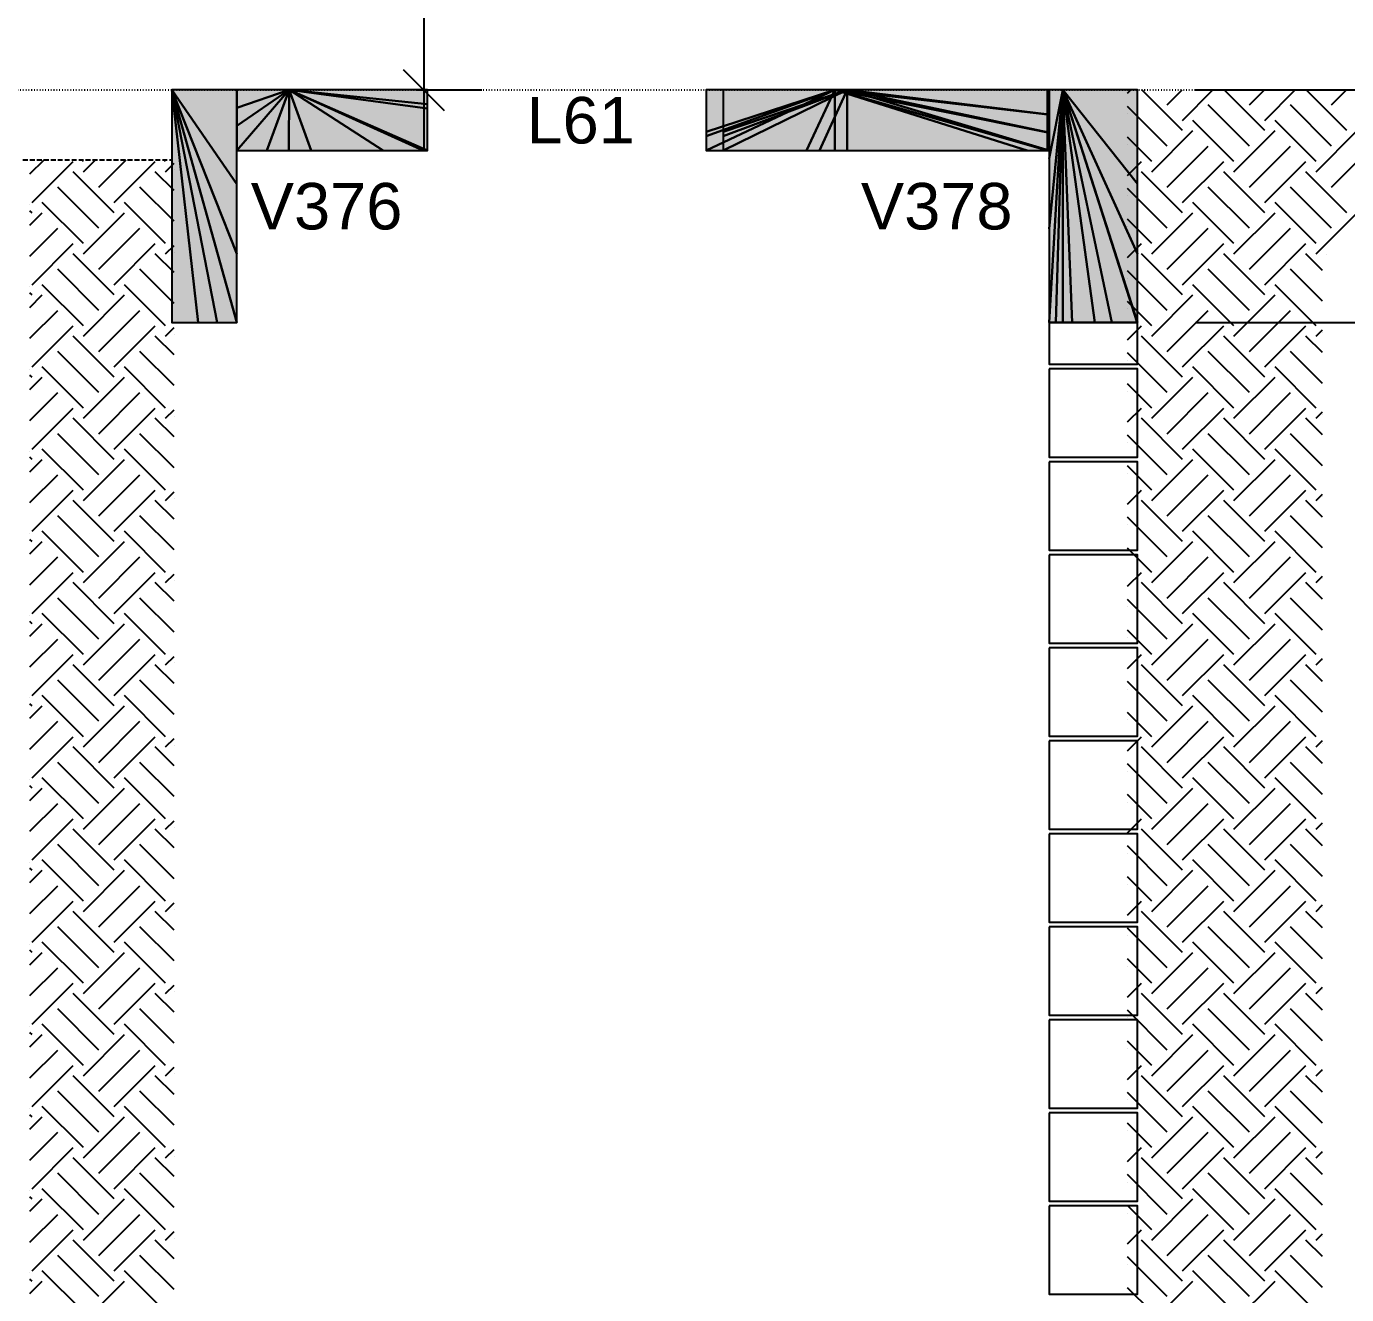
# Model space of a CAD drawing. Extents: x 37185 to 43130, y -8131 to -3926.
# Drawn here: x 42175.4 to 42364.7, y -5803.8 to -5621.9 of the extents above; entities that cross this region are included whole.
import ezdxf

# ---------------------------------------------------------------- set-up
doc = ezdxf.new("R2010")
doc.units = 0
doc.header["$MEASUREMENT"] = 0
doc.linetypes.add('ESTILO_TQS_0001', pattern=[1, 0.7, -0.3])
doc.linetypes.add('ESTILO_TQS_0002', pattern=[0.4, 0.1, -0.3])
for name, color, linetype in [('27', 252, 'CONTINUOUS'), ('47', 15, 'CONTINUOUS'), ('48', 4, 'CONTINUOUS'), ('52', 3, 'CONTINUOUS'), ('67', 7, 'CONTINUOUS'), ('68', 4, 'CONTINUOUS'), ('74', 2, 'CONTINUOUS'), ('75', 9, 'CONTINUOUS'), ('96', 252, 'CONTINUOUS')]:
    doc.layers.add(name, color=color, linetype=linetype)
doc.styles.add('TQS_ARIAL', font='arial.ttf')

msp = doc.modelspace()

# ---------------------------------------------------------------- linework, layer by layer
at = {"layer": '27', "linetype": 'Continuous'}
for points in [[(42322.03, -5664.37), (42322.03, -5670.37), (42334.69, -5670.37), (42334.69, -5664.37), (42322.03, -5664.37)], [(42322.03, -5671.03), (42322.03, -5683.7), (42334.69, -5683.7), (42334.69, -5671.03), (42322.03, -5671.03)], [(42322.03, -5684.37), (42322.03, -5697.03), (42334.69, -5697.03), (42334.69, -5684.37), (42322.03, -5684.37)], [(42322.03, -5697.7), (42322.03, -5710.37), (42334.69, -5710.37), (42334.69, -5697.7), (42322.03, -5697.7)], [(42322.03, -5711.03), (42322.03, -5723.7), (42334.69, -5723.7), (42334.69, -5711.03), (42322.03, -5711.03)], [(42322.03, -5724.37), (42322.03, -5737.03), (42334.69, -5737.03), (42334.69, -5724.37), (42322.03, -5724.37)], [(42322.03, -5737.7), (42322.03, -5750.37), (42334.69, -5750.37), (42334.69, -5737.7), (42322.03, -5737.7)], [(42322.03, -5751.03), (42322.03, -5763.7), (42334.69, -5763.7), (42334.69, -5751.03), (42322.03, -5751.03)], [(42322.03, -5764.37), (42322.03, -5777.03), (42334.69, -5777.03), (42334.69, -5764.37), (42322.03, -5764.37)], [(42322.03, -5777.7), (42322.03, -5790.37), (42334.69, -5790.37), (42334.69, -5777.7), (42322.03, -5777.7)], [(42322.03, -5791.03), (42322.03, -5803.7), (42334.69, -5803.7), (42334.69, -5791.03), (42322.03, -5791.03)]]:
    msp.add_lwpolyline(points, dxfattribs=at)
at = {"layer": '47', "linetype": 'Continuous'}
for p, q in [((42333.26, -5631.5), (42333.73, -5631.03)), ((42341.16, -5636.86), (42335.33, -5631.03)), ((42338.95, -5633.18), (42341.09, -5631.03)), ((42341.16, -5635.39), (42345.51, -5631.03)), ((42352.94, -5636.86), (42347.12, -5631.03)), ((42350.73, -5633.18), (42352.88, -5631.03)), ((42352.94, -5635.39), (42357.3, -5631.03)), ((42364.73, -5636.86), (42358.9, -5631.03)), ((42362.52, -5633.18), (42364.66, -5631.03)), ((42338.95, -5639.07), (42333.26, -5633.38)), ((42350.73, -5639.07), (42344.84, -5633.18)), ((42362.52, -5639.07), (42356.63, -5633.18)), ((42333.26, -5634.45), (42333.26, -5634.45)), ((42348.52, -5641.28), (42342.63, -5635.39)), ((42360.31, -5641.28), (42354.42, -5635.39)), ((42336.74, -5642.75), (42342.63, -5636.86)), ((42348.52, -5642.75), (42354.42, -5636.86)), ((42360.31, -5642.75), (42366.2, -5636.86)), ((42336.74, -5641.28), (42333.26, -5637.8)), ((42333.26, -5638.87), (42333.26, -5638.87)), ((42338.95, -5644.96), (42344.84, -5639.07)), ((42350.73, -5644.96), (42356.63, -5639.07)), ((42362.52, -5644.96), (42368.41, -5639.07)), ((42175.86, -5643.06), (42177.89, -5641.03)), ((42176.17, -5647.17), (42182.06, -5641.28)), ((42183.53, -5641.28), (42183.29, -5641.03)), ((42183.53, -5642.75), (42185.25, -5641.03)), ((42185.74, -5644.96), (42189.67, -5641.03)), ((42187.95, -5647.17), (42193.85, -5641.28)), ((42195.32, -5641.28), (42195.07, -5641.03)), ((42333.26, -5643.29), (42335.27, -5641.28)), ((42341.16, -5647.17), (42347.05, -5641.28)), ((42352.94, -5647.17), (42358.84, -5641.28)), ((42187.95, -5648.65), (42182.06, -5642.75)), ((42196.53, -5645.44), (42193.85, -5642.75)), ((42195.32, -5642.75), (42196.53, -5641.54)), ((42196.53, -5642.49), (42196.53, -5642.49)), ((42341.16, -5648.65), (42335.27, -5642.75)), ((42352.94, -5648.65), (42347.05, -5642.75)), ((42364.73, -5648.65), (42358.84, -5642.75)), ((42185.74, -5650.86), (42179.85, -5644.96)), ((42196.53, -5649.86), (42191.64, -5644.96)), ((42338.95, -5650.86), (42333.26, -5645.16)), ((42350.73, -5650.86), (42344.84, -5644.96)), ((42362.52, -5650.86), (42356.63, -5644.96)), ((42183.53, -5653.06), (42177.64, -5647.17)), ((42195.32, -5653.06), (42189.43, -5647.17)), ((42333.26, -5646.23), (42333.26, -5646.23)), ((42348.52, -5653.06), (42342.63, -5647.17)), ((42360.31, -5653.06), (42354.42, -5647.17)), ((42175.86, -5647.48), (42175.86, -5647.48)), ((42176.17, -5648.65), (42175.86, -5648.34)), ((42175.86, -5650.42), (42177.64, -5648.65)), ((42183.53, -5654.54), (42189.43, -5648.65)), ((42336.74, -5654.54), (42342.63, -5648.65)), ((42348.52, -5654.54), (42354.42, -5648.65)), ((42360.31, -5654.54), (42366.2, -5648.65)), ((42175.86, -5654.84), (42179.85, -5650.86)), ((42185.74, -5656.75), (42191.64, -5650.86)), ((42336.74, -5653.06), (42333.26, -5649.58)), ((42333.26, -5650.65), (42333.26, -5650.65)), ((42338.95, -5656.75), (42344.84, -5650.86)), ((42350.73, -5656.75), (42356.63, -5650.86)), ((42176.17, -5658.96), (42182.06, -5653.06)), ((42187.95, -5660.43), (42182.06, -5654.54)), ((42187.95, -5658.96), (42193.85, -5653.06)), ((42196.53, -5657.22), (42193.85, -5654.54)), ((42195.32, -5654.54), (42196.53, -5653.33)), ((42196.53, -5654.28), (42196.53, -5654.28)), ((42333.26, -5655.07), (42335.27, -5653.06)), ((42341.16, -5660.43), (42335.27, -5654.54)), ((42341.16, -5658.96), (42347.05, -5653.06)), ((42352.94, -5660.43), (42347.05, -5654.54)), ((42352.94, -5658.96), (42358.84, -5653.06)), ((42361.22, -5656.92), (42358.84, -5654.54)), ((42361.82, -5654.58), (42361.82, -5654.58)), ((42185.74, -5662.64), (42179.85, -5656.75)), ((42196.53, -5661.64), (42191.64, -5656.75)), ((42338.95, -5662.64), (42333.26, -5656.95)), ((42333.26, -5658.02), (42333.26, -5658.02)), ((42350.73, -5662.64), (42344.84, -5656.75)), ((42361.22, -5661.34), (42356.63, -5656.75)), ((42175.86, -5659.26), (42175.86, -5659.26)), ((42176.17, -5660.43), (42175.86, -5660.13)), ((42175.86, -5662.21), (42177.64, -5660.43)), ((42183.53, -5664.85), (42177.64, -5658.96)), ((42183.53, -5666.32), (42189.43, -5660.43)), ((42195.32, -5664.85), (42189.43, -5658.96)), ((42336.74, -5666.32), (42342.63, -5660.43)), ((42348.52, -5664.85), (42342.63, -5658.96)), ((42348.52, -5666.32), (42354.42, -5660.43)), ((42360.31, -5664.85), (42354.42, -5658.96)), ((42336.74, -5664.85), (42333.26, -5661.37)), ((42175.86, -5666.63), (42179.85, -5662.64)), ((42185.74, -5668.53), (42191.64, -5662.64)), ((42333.26, -5662.44), (42333.26, -5662.44)), ((42338.95, -5668.53), (42344.84, -5662.64)), ((42350.73, -5668.53), (42356.63, -5662.64)), ((42176.17, -5670.74), (42182.06, -5664.85)), ((42187.95, -5670.74), (42193.85, -5664.85)), ((42195.32, -5666.32), (42196.53, -5665.11)), ((42196.53, -5666.06), (42196.53, -5666.06)), ((42333.26, -5666.86), (42335.27, -5664.85)), ((42341.16, -5670.74), (42347.05, -5664.85)), ((42352.94, -5670.74), (42358.84, -5664.85)), ((42360.31, -5666.32), (42361.22, -5665.42)), ((42361.22, -5665.76), (42361.22, -5665.76)), ((42187.95, -5672.22), (42182.06, -5666.32)), ((42196.53, -5669.01), (42193.85, -5666.32)), ((42341.16, -5672.22), (42335.27, -5666.32)), ((42352.94, -5672.22), (42347.05, -5666.32)), ((42361.22, -5668.7), (42358.84, -5666.32)), ((42185.74, -5674.43), (42179.85, -5668.53)), ((42196.53, -5673.43), (42191.64, -5668.53)), ((42338.95, -5674.43), (42333.26, -5668.73)), ((42333.26, -5669.8), (42333.26, -5669.8)), ((42350.73, -5674.43), (42344.84, -5668.53)), ((42361.22, -5673.12), (42356.63, -5668.53)), ((42175.86, -5671.05), (42175.86, -5671.05)), ((42183.53, -5676.64), (42177.64, -5670.74)), ((42195.32, -5676.64), (42189.43, -5670.74)), ((42348.52, -5676.64), (42342.63, -5670.74)), ((42360.31, -5676.64), (42354.42, -5670.74)), ((42176.17, -5672.22), (42175.86, -5671.91)), ((42175.86, -5673.99), (42177.64, -5672.22)), ((42183.53, -5678.11), (42189.43, -5672.22)), ((42336.74, -5676.64), (42333.26, -5673.15)), ((42336.74, -5678.11), (42342.63, -5672.22)), ((42348.52, -5678.11), (42354.42, -5672.22)), ((42175.86, -5678.41), (42179.85, -5674.43)), ((42185.74, -5680.32), (42191.64, -5674.43)), ((42333.26, -5674.22), (42333.26, -5674.22)), ((42338.95, -5680.32), (42344.84, -5674.43)), ((42350.73, -5680.32), (42356.63, -5674.43)), ((42176.17, -5682.53), (42182.06, -5676.64)), ((42187.95, -5682.53), (42193.85, -5676.64)), ((42195.32, -5678.11), (42196.53, -5676.9)), ((42333.26, -5678.64), (42335.27, -5676.64)), ((42341.16, -5682.53), (42347.05, -5676.64)), ((42352.94, -5682.53), (42358.84, -5676.64)), ((42360.31, -5678.11), (42361.22, -5677.2)), ((42187.95, -5684), (42182.06, -5678.11)), ((42196.53, -5680.79), (42193.85, -5678.11)), ((42196.53, -5677.85), (42196.53, -5677.85)), ((42341.16, -5684), (42335.27, -5678.11)), ((42352.94, -5684), (42347.05, -5678.11)), ((42361.22, -5680.49), (42358.84, -5678.11)), ((42361.22, -5677.54), (42361.22, -5677.54)), ((42185.74, -5686.21), (42179.85, -5680.32)), ((42196.53, -5685.21), (42191.64, -5680.32)), ((42338.95, -5686.21), (42333.26, -5680.52)), ((42350.73, -5686.21), (42344.84, -5680.32)), ((42361.22, -5684.91), (42356.63, -5680.32)), ((42175.86, -5682.83), (42175.86, -5682.83)), ((42183.53, -5688.42), (42177.64, -5682.53)), ((42195.32, -5688.42), (42189.43, -5682.53)), ((42333.26, -5681.59), (42333.26, -5681.59)), ((42348.52, -5688.42), (42342.63, -5682.53)), ((42360.31, -5688.42), (42354.42, -5682.53)), ((42176.17, -5684), (42175.86, -5683.7)), ((42175.86, -5685.78), (42177.64, -5684)), ((42183.53, -5689.89), (42189.43, -5684)), ((42336.74, -5688.42), (42333.26, -5684.94)), ((42336.74, -5689.89), (42342.63, -5684)), ((42348.52, -5689.89), (42354.42, -5684)), ((42175.86, -5690.2), (42179.85, -5686.21)), ((42185.74, -5692.1), (42191.64, -5686.21)), ((42333.26, -5686.01), (42333.26, -5686.01)), ((42338.95, -5692.1), (42344.84, -5686.21)), ((42350.73, -5692.1), (42356.63, -5686.21)), ((42176.17, -5694.31), (42182.06, -5688.42)), ((42187.95, -5694.31), (42193.85, -5688.42)), ((42195.32, -5689.89), (42196.53, -5688.68)), ((42333.26, -5690.43), (42335.27, -5688.42)), ((42341.16, -5694.31), (42347.05, -5688.42)), ((42352.94, -5694.31), (42358.84, -5688.42)), ((42187.95, -5695.79), (42182.06, -5689.89)), ((42196.53, -5692.58), (42193.85, -5689.89)), ((42196.53, -5689.63), (42196.53, -5689.63)), ((42341.16, -5695.79), (42335.27, -5689.89)), ((42352.94, -5695.79), (42347.05, -5689.89)), ((42361.22, -5692.27), (42358.84, -5689.89)), ((42360.31, -5689.89), (42361.22, -5688.99)), ((42361.22, -5689.33), (42361.22, -5689.33)), ((42185.74, -5698), (42179.85, -5692.1)), ((42196.53, -5697), (42191.64, -5692.1)), ((42338.95, -5698), (42333.26, -5692.3)), ((42350.73, -5698), (42344.84, -5692.1)), ((42361.22, -5696.69), (42356.63, -5692.1)), ((42183.53, -5700.21), (42177.64, -5694.31)), ((42195.32, -5700.21), (42189.43, -5694.31)), ((42333.26, -5693.38), (42333.26, -5693.38)), ((42348.52, -5700.21), (42342.63, -5694.31)), ((42360.31, -5700.21), (42354.42, -5694.31)), ((42175.86, -5694.62), (42175.86, -5694.62)), ((42176.17, -5695.79), (42175.86, -5695.48)), ((42175.86, -5697.56), (42177.64, -5695.79)), ((42183.53, -5701.68), (42189.43, -5695.79)), ((42336.74, -5701.68), (42342.63, -5695.79)), ((42348.52, -5701.68), (42354.42, -5695.79)), ((42175.86, -5701.98), (42179.85, -5698)), ((42185.74, -5703.89), (42191.64, -5698)), ((42336.74, -5700.21), (42333.26, -5696.72)), ((42333.26, -5697.79), (42333.26, -5697.79)), ((42338.95, -5703.89), (42344.84, -5698)), ((42350.73, -5703.89), (42356.63, -5698)), ((42176.17, -5706.1), (42182.06, -5700.21)), ((42187.95, -5707.57), (42182.06, -5701.68)), ((42187.95, -5706.1), (42193.85, -5700.21)), ((42196.53, -5704.36), (42193.85, -5701.68)), ((42195.32, -5701.68), (42196.53, -5700.47)), ((42196.53, -5701.42), (42196.53, -5701.42)), ((42333.26, -5702.21), (42335.27, -5700.21)), ((42341.16, -5707.57), (42335.27, -5701.68)), ((42341.16, -5706.1), (42347.05, -5700.21)), ((42352.94, -5707.57), (42347.05, -5701.68)), ((42352.94, -5706.1), (42358.84, -5700.21)), ((42361.22, -5704.06), (42358.84, -5701.68)), ((42360.31, -5701.68), (42361.22, -5700.77)), ((42361.22, -5701.11), (42361.22, -5701.11)), ((42185.74, -5709.78), (42179.85, -5703.89)), ((42196.53, -5708.78), (42191.64, -5703.89)), ((42350.73, -5709.78), (42344.84, -5703.89)), ((42361.22, -5708.48), (42356.63, -5703.89)), ((42338.95, -5709.78), (42333.26, -5704.09)), ((42333.26, -5705.16), (42333.26, -5705.16)), ((42175.86, -5706.4), (42175.86, -5706.4)), ((42176.17, -5707.57), (42175.86, -5707.27)), ((42175.86, -5709.35), (42177.64, -5707.57)), ((42183.53, -5711.99), (42177.64, -5706.1)), ((42183.53, -5713.46), (42189.43, -5707.57)), ((42195.32, -5711.99), (42189.43, -5706.1)), ((42336.74, -5713.46), (42342.63, -5707.57)), ((42348.52, -5711.99), (42342.63, -5706.1)), ((42348.52, -5713.46), (42354.42, -5707.57)), ((42360.31, -5711.99), (42354.42, -5706.1)), ((42336.74, -5711.99), (42333.26, -5708.51)), ((42333.26, -5709.58), (42333.26, -5709.58)), ((42175.86, -5713.77), (42179.85, -5709.78)), ((42185.74, -5715.67), (42191.64, -5709.78)), ((42338.95, -5715.67), (42344.84, -5709.78)), ((42350.73, -5715.67), (42356.63, -5709.78)), ((42176.17, -5717.88), (42182.06, -5711.99)), ((42187.95, -5717.88), (42193.85, -5711.99)), ((42195.32, -5713.46), (42196.53, -5712.25)), ((42196.53, -5713.2), (42196.53, -5713.2)), ((42333.26, -5714), (42335.27, -5711.99)), ((42341.16, -5717.88), (42347.05, -5711.99)), ((42352.94, -5717.88), (42358.84, -5711.99)), ((42360.31, -5713.46), (42361.22, -5712.56)), ((42361.22, -5712.9), (42361.22, -5712.9)), ((42187.95, -5719.36), (42182.06, -5713.46)), ((42196.53, -5716.15), (42193.85, -5713.46)), ((42341.16, -5719.36), (42335.27, -5713.46)), ((42352.94, -5719.36), (42347.05, -5713.46)), ((42361.22, -5715.84), (42358.84, -5713.46)), ((42185.74, -5721.57), (42179.85, -5715.67)), ((42196.53, -5720.57), (42191.64, -5715.67)), ((42338.95, -5721.57), (42333.26, -5715.87)), ((42333.26, -5716.95), (42333.26, -5716.95)), ((42350.73, -5721.57), (42344.84, -5715.67)), ((42361.22, -5720.26), (42356.63, -5715.67)), ((42175.86, -5718.19), (42175.86, -5718.19)), ((42176.17, -5719.36), (42175.86, -5719.05)), ((42183.53, -5723.78), (42177.64, -5717.88)), ((42195.32, -5723.78), (42189.43, -5717.88)), ((42348.52, -5723.78), (42342.63, -5717.88)), ((42360.31, -5723.78), (42354.42, -5717.88)), ((42175.86, -5721.13), (42177.64, -5719.36)), ((42183.53, -5725.25), (42189.43, -5719.36)), ((42336.74, -5723.78), (42333.26, -5720.29)), ((42336.74, -5725.25), (42342.63, -5719.36)), ((42348.52, -5725.25), (42354.42, -5719.36)), ((42175.86, -5725.55), (42179.85, -5721.57)), ((42185.74, -5727.46), (42191.64, -5721.57)), ((42333.26, -5721.36), (42333.26, -5721.36)), ((42338.95, -5727.46), (42344.84, -5721.57)), ((42350.73, -5727.46), (42356.63, -5721.57)), ((42176.17, -5729.67), (42182.06, -5723.78)), ((42187.95, -5729.67), (42193.85, -5723.78)), ((42195.32, -5725.25), (42196.53, -5724.04)), ((42333.26, -5725.78), (42335.27, -5723.78)), ((42341.16, -5729.67), (42347.05, -5723.78)), ((42352.94, -5729.67), (42358.84, -5723.78)), ((42360.31, -5725.25), (42361.22, -5724.34)), ((42361.22, -5724.68), (42361.22, -5724.68)), ((42187.95, -5731.14), (42182.06, -5725.25)), ((42196.53, -5727.93), (42193.85, -5725.25)), ((42196.53, -5724.99), (42196.53, -5724.99)), ((42341.16, -5731.14), (42335.27, -5725.25)), ((42352.94, -5731.14), (42347.05, -5725.25)), ((42361.22, -5727.63), (42358.84, -5725.25)), ((42185.74, -5733.35), (42179.85, -5727.46)), ((42196.53, -5732.35), (42191.64, -5727.46)), ((42338.95, -5733.35), (42333.26, -5727.66)), ((42350.73, -5733.35), (42344.84, -5727.46)), ((42361.22, -5732.05), (42356.63, -5727.46)), ((42175.86, -5729.97), (42175.86, -5729.97)), ((42183.53, -5735.56), (42177.64, -5729.67)), ((42195.32, -5735.56), (42189.43, -5729.67)), ((42333.26, -5728.73), (42333.26, -5728.73)), ((42348.52, -5735.56), (42342.63, -5729.67)), ((42360.31, -5735.56), (42354.42, -5729.67)), ((42176.17, -5731.14), (42175.86, -5730.84)), ((42175.86, -5732.92), (42177.64, -5731.14)), ((42183.53, -5737.03), (42189.43, -5731.14)), ((42336.74, -5735.56), (42333.26, -5732.08)), ((42336.74, -5737.03), (42342.63, -5731.14)), ((42348.52, -5737.03), (42354.42, -5731.14)), ((42175.86, -5737.34), (42179.85, -5733.35)), ((42185.74, -5739.24), (42191.64, -5733.35)), ((42333.26, -5733.15), (42333.26, -5733.15)), ((42338.95, -5739.24), (42344.84, -5733.35)), ((42350.73, -5739.24), (42356.63, -5733.35)), ((42176.17, -5741.45), (42182.06, -5735.56)), ((42187.95, -5741.45), (42193.85, -5735.56)), ((42195.32, -5737.03), (42196.53, -5735.82)), ((42333.26, -5737.57), (42335.27, -5735.56)), ((42341.16, -5741.45), (42347.05, -5735.56)), ((42352.94, -5741.45), (42358.84, -5735.56)), ((42360.31, -5737.03), (42361.22, -5736.13)), ((42187.95, -5742.93), (42182.06, -5737.03)), ((42196.53, -5739.72), (42193.85, -5737.03)), ((42196.53, -5736.77), (42196.53, -5736.77)), ((42341.16, -5742.93), (42335.27, -5737.03)), ((42352.94, -5742.93), (42347.05, -5737.03)), ((42361.22, -5739.41), (42358.84, -5737.03)), ((42361.22, -5736.47), (42361.22, -5736.47)), ((42185.74, -5745.14), (42179.85, -5739.24)), ((42196.53, -5744.14), (42191.64, -5739.24)), ((42338.95, -5745.14), (42333.26, -5739.44)), ((42350.73, -5745.14), (42344.84, -5739.24)), ((42361.22, -5743.83), (42356.63, -5739.24)), ((42175.86, -5741.76), (42175.86, -5741.76)), ((42183.53, -5747.35), (42177.64, -5741.45)), ((42195.32, -5747.35), (42189.43, -5741.45)), ((42333.26, -5740.52), (42333.26, -5740.52)), ((42348.52, -5747.35), (42342.63, -5741.45)), ((42360.31, -5747.35), (42354.42, -5741.45)), ((42176.17, -5742.93), (42175.86, -5742.62)), ((42175.86, -5744.7), (42177.64, -5742.93)), ((42183.53, -5748.82), (42189.43, -5742.93)), ((42336.74, -5748.82), (42342.63, -5742.93)), ((42348.52, -5748.82), (42354.42, -5742.93)), ((42175.86, -5749.12), (42179.85, -5745.14)), ((42185.74, -5751.03), (42191.64, -5745.14)), ((42336.74, -5747.35), (42333.26, -5743.86)), ((42333.26, -5744.93), (42333.26, -5744.93)), ((42338.95, -5751.03), (42344.84, -5745.14)), ((42350.73, -5751.03), (42356.63, -5745.14)), ((42176.17, -5753.24), (42182.06, -5747.35)), ((42187.95, -5753.24), (42193.85, -5747.35)), ((42333.26, -5749.35), (42335.27, -5747.35)), ((42341.16, -5753.24), (42347.05, -5747.35)), ((42352.94, -5753.24), (42358.84, -5747.35)), ((42187.95, -5754.71), (42182.06, -5748.82)), ((42196.53, -5751.5), (42193.85, -5748.82)), ((42195.32, -5748.82), (42196.53, -5747.61)), ((42196.53, -5748.56), (42196.53, -5748.56)), ((42341.16, -5754.71), (42335.27, -5748.82)), ((42352.94, -5754.71), (42347.05, -5748.82)), ((42361.22, -5751.2), (42358.84, -5748.82)), ((42360.31, -5748.82), (42361.22, -5747.91)), ((42361.22, -5748.25), (42361.22, -5748.25)), ((42185.74, -5756.92), (42179.85, -5751.03)), ((42196.53, -5755.92), (42191.64, -5751.03)), ((42338.95, -5756.92), (42333.26, -5751.23)), ((42350.73, -5756.92), (42344.84, -5751.03)), ((42361.22, -5755.62), (42356.63, -5751.03)), ((42333.26, -5752.3), (42333.26, -5752.3)), ((42175.86, -5753.54), (42175.86, -5753.54)), ((42176.17, -5754.71), (42175.86, -5754.41)), ((42175.86, -5756.49), (42177.64, -5754.71)), ((42183.53, -5759.13), (42177.64, -5753.24)), ((42183.53, -5760.6), (42189.43, -5754.71)), ((42195.32, -5759.13), (42189.43, -5753.24)), ((42336.74, -5760.6), (42342.63, -5754.71)), ((42348.52, -5759.13), (42342.63, -5753.24)), ((42348.52, -5760.6), (42354.42, -5754.71)), ((42360.31, -5759.13), (42354.42, -5753.24)), ((42175.86, -5760.91), (42179.85, -5756.92)), ((42185.74, -5762.81), (42191.64, -5756.92)), ((42336.74, -5759.13), (42333.26, -5755.65)), ((42333.26, -5756.72), (42333.26, -5756.72)), ((42338.95, -5762.81), (42344.84, -5756.92)), ((42350.73, -5762.81), (42356.63, -5756.92)), ((42176.17, -5765.02), (42182.06, -5759.13)), ((42187.95, -5766.5), (42182.06, -5760.6)), ((42187.95, -5765.02), (42193.85, -5759.13)), ((42196.53, -5763.29), (42193.85, -5760.6)), ((42195.32, -5760.6), (42196.53, -5759.39)), ((42196.53, -5760.34), (42196.53, -5760.34)), ((42333.26, -5761.14), (42335.27, -5759.13)), ((42341.16, -5766.5), (42335.27, -5760.6)), ((42341.16, -5765.02), (42347.05, -5759.13)), ((42352.94, -5766.5), (42347.05, -5760.6)), ((42352.94, -5765.02), (42358.84, -5759.13)), ((42361.22, -5762.98), (42358.84, -5760.6)), ((42360.31, -5760.6), (42361.22, -5759.7)), ((42361.22, -5760.04), (42361.22, -5760.04)), ((42185.74, -5768.71), (42179.85, -5762.81)), ((42196.53, -5767.71), (42191.64, -5762.81)), ((42338.95, -5768.71), (42333.26, -5763.01)), ((42333.26, -5764.09), (42333.26, -5764.09)), ((42350.73, -5768.71), (42344.84, -5762.81)), ((42361.22, -5767.4), (42356.63, -5762.81)), ((42175.86, -5765.33), (42175.86, -5765.33)), ((42176.17, -5766.5), (42175.86, -5766.19)), ((42183.53, -5770.92), (42177.64, -5765.02)), ((42195.32, -5770.92), (42189.43, -5765.02)), ((42348.52, -5770.92), (42342.63, -5765.02)), ((42360.31, -5770.92), (42354.42, -5765.02)), ((42175.86, -5768.27), (42177.64, -5766.5)), ((42183.53, -5772.39), (42189.43, -5766.5)), ((42336.74, -5770.92), (42333.26, -5767.43)), ((42336.74, -5772.39), (42342.63, -5766.5)), ((42348.52, -5772.39), (42354.42, -5766.5)), ((42175.86, -5772.69), (42179.85, -5768.71)), ((42185.74, -5774.6), (42191.64, -5768.71)), ((42333.26, -5768.51), (42333.26, -5768.51)), ((42338.95, -5774.6), (42344.84, -5768.71)), ((42350.73, -5774.6), (42356.63, -5768.71)), ((42176.17, -5776.81), (42182.06, -5770.92)), ((42187.95, -5776.81), (42193.85, -5770.92)), ((42195.32, -5772.39), (42196.53, -5771.18)), ((42196.53, -5772.13), (42196.53, -5772.13)), ((42333.26, -5772.92), (42335.27, -5770.92)), ((42341.16, -5776.81), (42347.05, -5770.92)), ((42352.94, -5776.81), (42358.84, -5770.92)), ((42360.31, -5772.39), (42361.22, -5771.48)), ((42361.22, -5771.82), (42361.22, -5771.82)), ((42187.95, -5778.28), (42182.06, -5772.39)), ((42196.53, -5775.08), (42193.85, -5772.39)), ((42341.16, -5778.28), (42335.27, -5772.39)), ((42352.94, -5778.28), (42347.05, -5772.39)), ((42361.22, -5774.77), (42358.84, -5772.39)), ((42185.74, -5780.49), (42179.85, -5774.6)), ((42196.53, -5779.49), (42191.64, -5774.6)), ((42338.95, -5780.49), (42333.26, -5774.8)), ((42333.26, -5775.87), (42333.26, -5775.87)), ((42350.73, -5780.49), (42344.84, -5774.6)), ((42361.22, -5779.19), (42356.63, -5774.6)), ((42175.86, -5777.11), (42175.86, -5777.11)), ((42183.53, -5782.7), (42177.64, -5776.81)), ((42195.32, -5782.7), (42189.43, -5776.81)), ((42348.52, -5782.7), (42342.63, -5776.81)), ((42360.31, -5782.7), (42354.42, -5776.81)), ((42176.17, -5778.28), (42175.86, -5777.98)), ((42175.86, -5780.06), (42177.64, -5778.28)), ((42183.53, -5784.17), (42189.43, -5778.28)), ((42336.74, -5782.7), (42333.26, -5779.22)), ((42336.74, -5784.17), (42342.63, -5778.28)), ((42348.52, -5784.17), (42354.42, -5778.28)), ((42175.86, -5784.48), (42179.85, -5780.49)), ((42185.74, -5786.38), (42191.64, -5780.49)), ((42333.26, -5780.29), (42333.26, -5780.29)), ((42338.95, -5786.38), (42344.84, -5780.49)), ((42350.73, -5786.38), (42356.63, -5780.49)), ((42176.17, -5788.59), (42182.06, -5782.7)), ((42187.95, -5788.59), (42193.85, -5782.7)), ((42195.32, -5784.17), (42196.53, -5782.96)), ((42333.26, -5784.71), (42335.27, -5782.7)), ((42341.16, -5788.59), (42347.05, -5782.7)), ((42352.94, -5788.59), (42358.84, -5782.7)), ((42360.31, -5784.17), (42361.22, -5783.27)), ((42187.95, -5790.07), (42182.06, -5784.17)), ((42196.53, -5786.86), (42193.85, -5784.17)), ((42196.53, -5783.91), (42196.53, -5783.91)), ((42341.16, -5790.07), (42335.27, -5784.17)), ((42352.94, -5790.07), (42347.05, -5784.17)), ((42361.22, -5786.55), (42358.84, -5784.17)), ((42361.22, -5783.61), (42361.22, -5783.61)), ((42185.74, -5792.28), (42179.85, -5786.38)), ((42196.53, -5791.28), (42191.64, -5786.38)), ((42338.95, -5792.28), (42333.26, -5786.58)), ((42350.73, -5792.28), (42344.84, -5786.38)), ((42361.22, -5790.97), (42356.63, -5786.38)), ((42175.86, -5788.9), (42175.86, -5788.9)), ((42183.53, -5794.49), (42177.64, -5788.59)), ((42195.32, -5794.49), (42189.43, -5788.59)), ((42333.26, -5787.66), (42333.26, -5787.66)), ((42348.52, -5794.49), (42342.63, -5788.59)), ((42360.31, -5794.49), (42354.42, -5788.59)), ((42176.17, -5790.07), (42175.86, -5789.76)), ((42175.86, -5791.84), (42177.64, -5790.07)), ((42183.53, -5795.96), (42189.43, -5790.07)), ((42336.74, -5794.49), (42333.26, -5791)), ((42336.74, -5795.96), (42342.63, -5790.07)), ((42348.52, -5795.96), (42354.42, -5790.07)), ((42175.86, -5796.26), (42179.85, -5792.28)), ((42185.74, -5798.17), (42191.64, -5792.28)), ((42333.26, -5792.08), (42333.26, -5792.08)), ((42338.95, -5798.17), (42344.84, -5792.28)), ((42350.73, -5798.17), (42356.63, -5792.28)), ((42176.17, -5800.38), (42182.06, -5794.49)), ((42187.95, -5800.38), (42193.85, -5794.49)), ((42195.32, -5795.96), (42196.53, -5794.75)), ((42333.26, -5796.49), (42335.27, -5794.49)), ((42341.16, -5800.38), (42347.05, -5794.49)), ((42352.94, -5800.38), (42358.84, -5794.49)), ((42187.95, -5801.85), (42182.06, -5795.96)), ((42196.53, -5798.65), (42193.85, -5795.96)), ((42196.53, -5795.7), (42196.53, -5795.7)), ((42341.16, -5801.85), (42335.27, -5795.96)), ((42352.94, -5801.85), (42347.05, -5795.96)), ((42361.22, -5798.34), (42358.84, -5795.96)), ((42360.31, -5795.96), (42361.22, -5795.05)), ((42361.22, -5795.39), (42361.22, -5795.39)), ((42185.74, -5804.06), (42179.85, -5798.17)), ((42196.53, -5803.06), (42191.64, -5798.17)), ((42338.95, -5804.06), (42333.26, -5798.37)), ((42350.73, -5804.06), (42344.84, -5798.17)), ((42361.22, -5802.76), (42356.63, -5798.17)), ((42183.53, -5806.27), (42177.64, -5800.38)), ((42195.32, -5806.27), (42189.43, -5800.38)), ((42333.26, -5799.44), (42333.26, -5799.44)), ((42348.52, -5806.27), (42342.63, -5800.38)), ((42360.31, -5806.27), (42354.42, -5800.38)), ((42175.86, -5800.68), (42175.86, -5800.68)), ((42176.17, -5801.85), (42175.86, -5801.55)), ((42175.86, -5803.63), (42177.64, -5801.85)), ((42183.53, -5807.74), (42189.43, -5801.85)), ((42336.74, -5807.74), (42342.63, -5801.85)), ((42348.52, -5807.74), (42354.42, -5801.85)), ((42336.74, -5806.27), (42333.26, -5802.79))]:
    msp.add_line(p, q, dxfattribs=at)
at = {"layer": '48', "linetype": 'Continuous'}
for p, q in [((42321.96, -5631.03), (42321.81, -5631.03)), ((42321.96, -5636.03), (42321.96, -5631.03)), ((42321.96, -5639.7), (42321.96, -5636.03)), ((42321.81, -5639.7), (42321.96, -5639.7))]:
    msp.add_line(p, q, dxfattribs=at)
at = {"layer": '52', "linetype": 'Continuous'}
for points in [[(42196.2, -5631.03), (42196.2, -5664.37)], [(42232.86, -5631.03), (42213.05, -5631.03), (42205.53, -5631.03), (42196.2, -5631.03)], [(42232.86, -5639.7), (42232.86, -5633.71), (42232.86, -5633.06), (42232.86, -5631.03)], [(42321.81, -5631.03), (42291.31, -5631.03), (42272.86, -5631.03)], [(42272.86, -5631.03), (42272.86, -5637.02), (42272.86, -5637.67), (42272.86, -5639.7)], [(42334.67, -5631.03), (42323.98, -5631.03), (42322.03, -5631.03), (42293.04, -5631.03), (42275.3, -5631.03)], [(42275.3, -5631.03), (42275.3, -5637.03), (42275.3, -5637.67), (42275.3, -5639.7)], [(42321.81, -5639.7), (42321.81, -5637.11), (42321.81, -5634.53), (42321.81, -5631.03)], [(42334.67, -5644.48), (42334.67, -5631.03)], [(42205.53, -5664.37), (42205.53, -5654.52), (42205.53, -5644.56), (42205.53, -5639.7)], [(42205.53, -5639.7), (42209.86, -5639.7), (42213.01, -5639.7), (42216.2, -5639.7), (42226.54, -5639.7), (42232.25, -5639.7), (42232.86, -5639.7)], [(42272.86, -5639.7), (42287.22, -5639.7), (42291.31, -5639.7), (42318.88, -5639.7), (42321.81, -5639.7)], [(42275.3, -5639.7), (42289.11, -5639.7), (42293.04, -5639.7), (42322.03, -5639.7)], [(42322.03, -5639.7), (42322.03, -5640.88), (42322.03, -5650.92), (42322.03, -5664.37)], [(42334.67, -5664.37), (42334.67, -5654.52), (42334.67, -5644.48)], [(42196.2, -5664.37), (42199.98, -5664.37), (42202.74, -5664.37), (42205.53, -5664.37)], [(42322.03, -5664.37), (42323, -5664.37), (42323.98, -5664.37), (42325.3, -5664.37), (42328.55, -5664.37), (42331.03, -5664.37), (42334.63, -5664.37), (42334.67, -5664.37)]]:
    msp.add_lwpolyline(points, dxfattribs=at)
at = {"layer": '67', "linetype": 'ESTILO_TQS_0002'}
msp.add_line((40371.27, -5631.03), (42550.03, -5631.03), dxfattribs=at)
at = {"layer": '68', "linetype": 'ESTILO_TQS_0001'}
msp.add_line((42174.86, -5641.03), (42196.2, -5641.03), dxfattribs=at)
at = {"layer": '75', "linetype": 'Continuous'}
for p, q in [((42232.34, -5466.03), (42232.34, -5639.37)), ((42229.39, -5628.09), (42235.28, -5633.98)), ((42222.95, -5631.03), (42222.95, -5631.03)), ((42231.29, -5631.03), (42240.67, -5631.03)), ((42334.67, -5631.03), (42334.67, -5631.03)), ((42343, -5631.03), (42390.71, -5631.03)), ((42363.21, -5631.03), (42363.21, -5631.03)), ((42363.21, -5631.03), (42363.21, -5631.03)), ((42363.36, -5631.03), (42363.36, -5631.03)), ((42363.36, -5631.03), (42363.36, -5631.03)), ((42363.36, -5631.03), (42363.36, -5631.03)), ((42334.69, -5664.37), (42334.69, -5664.37)), ((42334.69, -5664.37), (42334.69, -5664.37)), ((42343.03, -5664.37), (42390.71, -5664.37)), ((42343.03, -5664.37), (42390.71, -5664.37))]:
    msp.add_line(p, q, dxfattribs=at)
at = {"layer": '96', "linetype": 'Continuous'}
for points in [[(42196.2, -5631.03), (42196.2, -5664.37), (42199.98, -5664.37), (42196.2, -5631.03)], [(42196.2, -5631.03), (42199.98, -5664.37), (42202.74, -5664.37), (42196.2, -5631.03)], [(42196.2, -5631.03), (42202.74, -5664.37), (42205.53, -5664.37), (42196.2, -5631.03)], [(42196.2, -5631.03), (42205.53, -5664.37), (42205.53, -5654.52), (42196.2, -5631.03)], [(42196.2, -5631.03), (42205.53, -5654.52), (42205.53, -5644.56), (42196.2, -5631.03)], [(42196.2, -5631.03), (42205.53, -5644.56), (42205.53, -5631.03), (42196.2, -5631.03)], [(42213.05, -5631.03), (42205.53, -5631.03), (42205.53, -5633.59), (42213.05, -5631.03)], [(42213.05, -5631.03), (42205.53, -5633.59), (42205.53, -5636.18), (42213.05, -5631.03)], [(42213.05, -5631.03), (42205.53, -5636.18), (42205.53, -5639.7), (42213.05, -5631.03)], [(42213.05, -5631.03), (42205.53, -5639.7), (42209.86, -5639.7), (42213.05, -5631.03)], [(42213.05, -5631.03), (42209.86, -5639.7), (42213.01, -5639.7), (42213.05, -5631.03)], [(42213.05, -5631.03), (42213.01, -5639.7), (42216.2, -5639.7), (42213.05, -5631.03)], [(42213.05, -5631.03), (42216.2, -5639.7), (42226.54, -5639.7), (42213.05, -5631.03)], [(42213.05, -5631.03), (42226.54, -5639.7), (42232.25, -5639.7), (42213.05, -5631.03)], [(42213.05, -5631.03), (42232.25, -5639.7), (42232.86, -5639.7), (42213.05, -5631.03)], [(42213.05, -5631.03), (42232.86, -5639.7), (42232.86, -5633.71), (42213.05, -5631.03)], [(42213.05, -5631.03), (42232.86, -5633.71), (42232.86, -5633.06), (42213.05, -5631.03)], [(42213.05, -5631.03), (42232.86, -5633.06), (42232.86, -5631.03), (42213.05, -5631.03)], [(42291.31, -5631.03), (42272.86, -5631.03), (42272.86, -5637.02), (42291.31, -5631.03)], [(42291.31, -5631.03), (42272.86, -5637.02), (42272.86, -5637.67), (42291.31, -5631.03)], [(42291.31, -5631.03), (42272.86, -5637.67), (42272.86, -5639.7), (42291.31, -5631.03)], [(42291.31, -5631.03), (42272.86, -5639.7), (42287.22, -5639.7), (42291.31, -5631.03)], [(42293.04, -5631.03), (42275.3, -5631.03), (42275.3, -5637.03), (42293.04, -5631.03)], [(42293.04, -5631.03), (42275.3, -5637.03), (42275.3, -5637.67), (42293.04, -5631.03)], [(42293.04, -5631.03), (42275.3, -5637.67), (42275.3, -5639.7), (42293.04, -5631.03)], [(42293.04, -5631.03), (42275.3, -5639.7), (42289.11, -5639.7), (42293.04, -5631.03)], [(42291.31, -5631.03), (42287.22, -5639.7), (42291.31, -5639.7), (42291.31, -5631.03)], [(42293.04, -5631.03), (42289.11, -5639.7), (42293.04, -5639.7), (42293.04, -5631.03)], [(42291.31, -5631.03), (42291.31, -5639.7), (42318.88, -5639.7), (42291.31, -5631.03)], [(42291.31, -5631.03), (42318.88, -5639.7), (42321.81, -5639.7), (42291.31, -5631.03)], [(42291.31, -5631.03), (42321.81, -5639.7), (42321.81, -5637.11), (42291.31, -5631.03)], [(42291.31, -5631.03), (42321.81, -5637.11), (42321.81, -5634.53), (42291.31, -5631.03)], [(42291.31, -5631.03), (42321.81, -5634.53), (42321.81, -5631.03), (42291.31, -5631.03)], [(42293.04, -5631.03), (42293.04, -5639.7), (42322.03, -5639.7), (42293.04, -5631.03)], [(42293.04, -5631.03), (42322.03, -5639.7), (42322.03, -5637.14), (42293.04, -5631.03)], [(42293.04, -5631.03), (42322.03, -5637.14), (42322.03, -5634.55), (42293.04, -5631.03)], [(42293.04, -5631.03), (42322.03, -5634.55), (42322.03, -5631.03), (42293.04, -5631.03)], [(42323.98, -5631.03), (42322.03, -5631.03), (42322.03, -5640.88), (42323.98, -5631.03)], [(42323.98, -5631.03), (42322.03, -5640.88), (42322.03, -5650.92), (42323.98, -5631.03)], [(42323.98, -5631.03), (42322.03, -5650.92), (42322.03, -5664.37), (42323.98, -5631.03)], [(42323.98, -5631.03), (42322.03, -5664.37), (42323, -5664.37), (42323.98, -5631.03)], [(42323.98, -5631.03), (42323, -5664.37), (42323.98, -5664.37), (42323.98, -5631.03)], [(42323.98, -5631.03), (42323.98, -5664.37), (42325.3, -5664.37), (42323.98, -5631.03)], [(42323.98, -5631.03), (42325.3, -5664.37), (42328.55, -5664.37), (42323.98, -5631.03)], [(42323.98, -5631.03), (42328.55, -5664.37), (42331.03, -5664.37), (42323.98, -5631.03)], [(42323.98, -5631.03), (42331.03, -5664.37), (42334.63, -5664.37), (42323.98, -5631.03)], [(42323.98, -5631.03), (42334.63, -5664.37), (42334.67, -5664.37), (42323.98, -5631.03)], [(42323.98, -5631.03), (42334.67, -5664.37), (42334.67, -5654.52), (42323.98, -5631.03)], [(42323.98, -5631.03), (42334.67, -5654.52), (42334.67, -5644.48), (42323.98, -5631.03)], [(42323.98, -5631.03), (42334.67, -5644.48), (42334.67, -5631.03), (42323.98, -5631.03)]]:
    msp.add_lwpolyline(points, dxfattribs=at)
for points in [[(42196.2, -5631.03), (42196.2, -5664.37), (42199.98, -5664.37)], [(42196.2, -5631.03), (42199.98, -5664.37), (42196.2, -5631.03)], [(42196.2, -5631.03), (42199.98, -5664.37), (42202.74, -5664.37)], [(42196.2, -5631.03), (42202.74, -5664.37), (42196.2, -5631.03)], [(42196.2, -5631.03), (42202.74, -5664.37), (42205.53, -5664.37)], [(42196.2, -5631.03), (42205.53, -5664.37), (42196.2, -5631.03)], [(42196.2, -5631.03), (42205.53, -5664.37), (42205.53, -5654.52)], [(42196.2, -5631.03), (42205.53, -5654.52), (42196.2, -5631.03)], [(42196.2, -5631.03), (42205.53, -5654.52), (42205.53, -5644.56)], [(42196.2, -5631.03), (42205.53, -5644.56), (42196.2, -5631.03)], [(42196.2, -5631.03), (42205.53, -5644.56), (42205.53, -5631.03)], [(42196.2, -5631.03), (42205.53, -5631.03), (42196.2, -5631.03)], [(42213.05, -5631.03), (42205.53, -5631.03), (42205.53, -5633.59)], [(42213.05, -5631.03), (42205.53, -5633.59), (42213.05, -5631.03)], [(42213.05, -5631.03), (42205.53, -5633.59), (42205.53, -5636.18)], [(42213.05, -5631.03), (42205.53, -5636.18), (42213.05, -5631.03)], [(42213.05, -5631.03), (42205.53, -5636.18), (42205.53, -5639.7)], [(42213.05, -5631.03), (42205.53, -5639.7), (42213.05, -5631.03)], [(42213.05, -5631.03), (42205.53, -5639.7), (42209.86, -5639.7)], [(42213.05, -5631.03), (42209.86, -5639.7), (42213.05, -5631.03)], [(42213.05, -5631.03), (42209.86, -5639.7), (42213.01, -5639.7)], [(42213.05, -5631.03), (42213.01, -5639.7), (42213.05, -5631.03)], [(42213.05, -5631.03), (42213.01, -5639.7), (42216.2, -5639.7)], [(42213.05, -5631.03), (42216.2, -5639.7), (42213.05, -5631.03)], [(42213.05, -5631.03), (42216.2, -5639.7), (42226.54, -5639.7)], [(42213.05, -5631.03), (42226.54, -5639.7), (42213.05, -5631.03)], [(42213.05, -5631.03), (42226.54, -5639.7), (42232.25, -5639.7)], [(42213.05, -5631.03), (42232.25, -5639.7), (42213.05, -5631.03)], [(42213.05, -5631.03), (42232.25, -5639.7), (42232.86, -5639.7)], [(42213.05, -5631.03), (42232.86, -5639.7), (42213.05, -5631.03)], [(42213.05, -5631.03), (42232.86, -5639.7), (42232.86, -5633.71)], [(42213.05, -5631.03), (42232.86, -5633.71), (42213.05, -5631.03)], [(42213.05, -5631.03), (42232.86, -5633.71), (42232.86, -5633.06)], [(42213.05, -5631.03), (42232.86, -5633.06), (42213.05, -5631.03)], [(42213.05, -5631.03), (42232.86, -5633.06), (42232.86, -5631.03)], [(42213.05, -5631.03), (42232.86, -5631.03), (42213.05, -5631.03)], [(42291.31, -5631.03), (42272.86, -5631.03), (42272.86, -5637.02)], [(42291.31, -5631.03), (42272.86, -5637.02), (42291.31, -5631.03)], [(42291.31, -5631.03), (42272.86, -5637.02), (42272.86, -5637.67)], [(42291.31, -5631.03), (42272.86, -5637.67), (42291.31, -5631.03)], [(42291.31, -5631.03), (42272.86, -5637.67), (42272.86, -5639.7)], [(42291.31, -5631.03), (42272.86, -5639.7), (42291.31, -5631.03)], [(42291.31, -5631.03), (42272.86, -5639.7), (42287.22, -5639.7)], [(42293.04, -5631.03), (42275.3, -5631.03), (42275.3, -5637.03)], [(42293.04, -5631.03), (42275.3, -5637.03), (42293.04, -5631.03)], [(42293.04, -5631.03), (42275.3, -5637.03), (42275.3, -5637.67)], [(42293.04, -5631.03), (42275.3, -5637.67), (42293.04, -5631.03)], [(42293.04, -5631.03), (42275.3, -5637.67), (42275.3, -5639.7)], [(42293.04, -5631.03), (42275.3, -5639.7), (42293.04, -5631.03)], [(42293.04, -5631.03), (42275.3, -5639.7), (42289.11, -5639.7)], [(42291.31, -5631.03), (42287.22, -5639.7), (42291.31, -5631.03)], [(42291.31, -5631.03), (42287.22, -5639.7), (42291.31, -5639.7)], [(42293.04, -5631.03), (42289.11, -5639.7), (42293.04, -5631.03)], [(42293.04, -5631.03), (42289.11, -5639.7), (42293.04, -5639.7)], [(42291.31, -5631.03), (42291.31, -5639.7), (42291.31, -5631.03)], [(42291.31, -5631.03), (42291.31, -5639.7), (42318.88, -5639.7)], [(42291.31, -5631.03), (42318.88, -5639.7), (42291.31, -5631.03)], [(42291.31, -5631.03), (42318.88, -5639.7), (42321.81, -5639.7)], [(42291.31, -5631.03), (42321.81, -5639.7), (42291.31, -5631.03)], [(42291.31, -5631.03), (42321.81, -5639.7), (42321.81, -5637.11)], [(42291.31, -5631.03), (42321.81, -5637.11), (42291.31, -5631.03)], [(42291.31, -5631.03), (42321.81, -5637.11), (42321.81, -5634.53)], [(42291.31, -5631.03), (42321.81, -5634.53), (42291.31, -5631.03)], [(42291.31, -5631.03), (42321.81, -5634.53), (42321.81, -5631.03)], [(42291.31, -5631.03), (42321.81, -5631.03), (42291.31, -5631.03)], [(42293.04, -5631.03), (42293.04, -5639.7), (42293.04, -5631.03)], [(42293.04, -5631.03), (42293.04, -5639.7), (42322.03, -5639.7)], [(42293.04, -5631.03), (42322.03, -5639.7), (42293.04, -5631.03)], [(42293.04, -5631.03), (42322.03, -5639.7), (42322.03, -5637.14)], [(42293.04, -5631.03), (42322.03, -5637.14), (42293.04, -5631.03)], [(42293.04, -5631.03), (42322.03, -5637.14), (42322.03, -5634.55)], [(42293.04, -5631.03), (42322.03, -5634.55), (42293.04, -5631.03)], [(42293.04, -5631.03), (42322.03, -5634.55), (42322.03, -5631.03)], [(42293.04, -5631.03), (42322.03, -5631.03), (42293.04, -5631.03)], [(42323.98, -5631.03), (42322.03, -5631.03), (42322.03, -5640.88)], [(42323.98, -5631.03), (42322.03, -5640.88), (42323.98, -5631.03)], [(42323.98, -5631.03), (42322.03, -5640.88), (42322.03, -5650.92)], [(42323.98, -5631.03), (42322.03, -5650.92), (42323.98, -5631.03)], [(42323.98, -5631.03), (42322.03, -5650.92), (42322.03, -5664.37)], [(42323.98, -5631.03), (42322.03, -5664.37), (42323.98, -5631.03)], [(42323.98, -5631.03), (42322.03, -5664.37), (42323, -5664.37)], [(42323.98, -5631.03), (42323, -5664.37), (42323.98, -5631.03)], [(42323.98, -5631.03), (42323, -5664.37), (42323.98, -5664.37)], [(42323.98, -5631.03), (42323.98, -5664.37), (42323.98, -5631.03)], [(42323.98, -5631.03), (42323.98, -5664.37), (42325.3, -5664.37)], [(42323.98, -5631.03), (42325.3, -5664.37), (42323.98, -5631.03)], [(42323.98, -5631.03), (42325.3, -5664.37), (42328.55, -5664.37)], [(42323.98, -5631.03), (42328.55, -5664.37), (42323.98, -5631.03)], [(42323.98, -5631.03), (42328.55, -5664.37), (42331.03, -5664.37)], [(42323.98, -5631.03), (42331.03, -5664.37), (42323.98, -5631.03)], [(42323.98, -5631.03), (42331.03, -5664.37), (42334.63, -5664.37)], [(42323.98, -5631.03), (42334.63, -5664.37), (42323.98, -5631.03)], [(42323.98, -5631.03), (42334.63, -5664.37), (42334.63, -5664.37)], [(42323.98, -5631.03), (42334.63, -5664.37), (42323.98, -5631.03)], [(42323.98, -5631.03), (42334.67, -5664.37), (42334.67, -5654.52)], [(42323.98, -5631.03), (42334.67, -5654.52), (42323.98, -5631.03)], [(42323.98, -5631.03), (42334.67, -5654.52), (42334.67, -5644.48)], [(42323.98, -5631.03), (42334.67, -5644.48), (42323.98, -5631.03)], [(42323.98, -5631.03), (42334.67, -5644.48), (42334.67, -5631.03)], [(42323.98, -5631.03), (42334.67, -5631.03), (42323.98, -5631.03)]]:
    msp.add_solid(points, dxfattribs=at)

# ---------------------------------------------------------------- texts
at = {"layer": '74', "linetype": 'Continuous', "style": 'TQS_ARIAL'}
for s, p in [('L61', (42247.08, -5638.7)), ('V376', (42207.53, -5651.03)), ('V378', (42295.02, -5651.03))]:
    msp.add_text(s, height=6.667, dxfattribs=at).set_placement(p)

doc.saveas('drawing.dxf')
